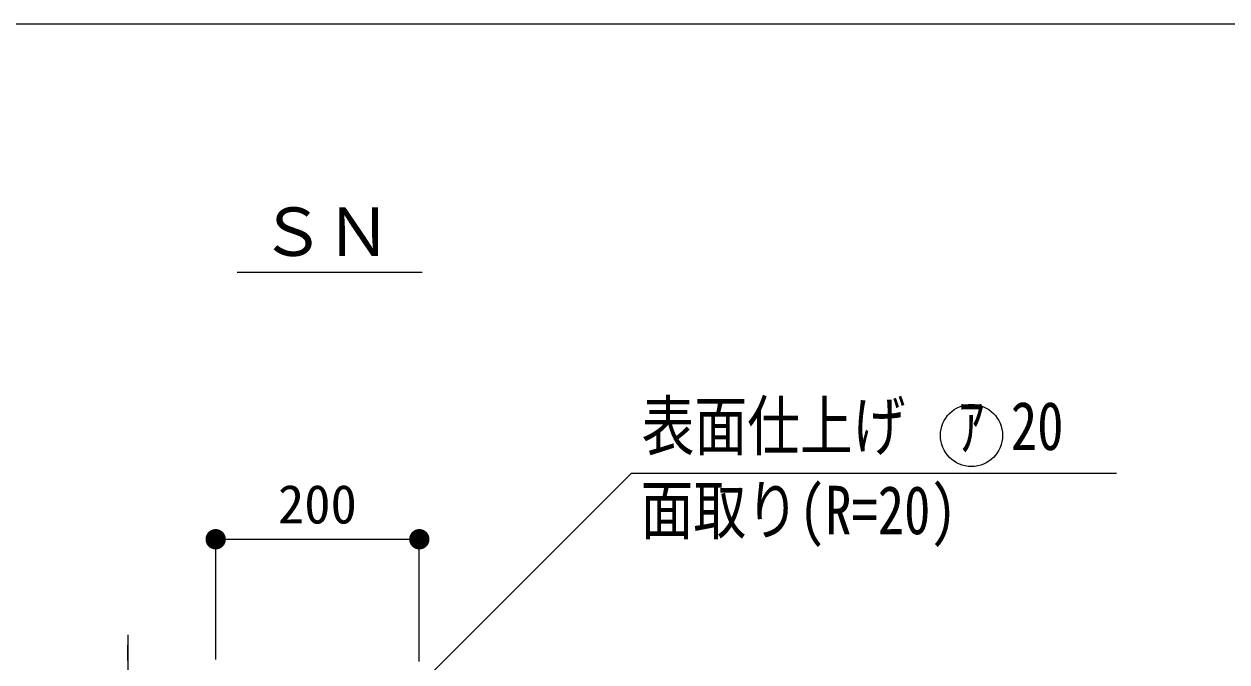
# Model space of a CAD drawing. Units: millimetres on the paper, scale 1:20. Extents: x 13 to 1397, y 13 to 7325.
# Drawn here: x 65.3 to 124.3, y 163.3 to 194.6 of the extents above; entities that cross this region are included whole.
import ezdxf
from ezdxf.enums import TextEntityAlignment as Align

# ---------------------------------------------------------------- set-up
doc = ezdxf.new("R2010")
doc.units = ezdxf.units.MM
for name, color, linetype, lineweight in [('0_2', 1, 'Continuous', 13), ('_0-0_', 7, 'Continuous', 13), ('寸法', 1, 'Continuous', 13)]:
    doc.layers.add(name, color=color, linetype=linetype, lineweight=lineweight)
doc.styles.add('ＭＳ ゴシック', font='')
doc.styles.get('ＭＳ ゴシック').set_extended_font_data('MS Gothic')

# ---------------------------------------------------------------- blocks, each defined once
blk = doc.blocks.new('filled_dot')
at = {"color": 0, "linetype": 'Continuous', "lineweight": -2, "const_width": 1.25}
blk.add_lwpolyline([(-0.625, 0, 1), (0.625, 0, 1)], format="xyb", close=True, dxfattribs=at)

msp = doc.modelspace()

# ---------------------------------------------------------------- linework, layer by layer
at = {"layer": '0_2'}
for p, q in [((85.43, 162.874), (95.104, 172.549)), ((95.104, 172.549), (118.925, 172.549))]:
    msp.add_line(p, q, dxfattribs=at)
at = {"layer": '_0-0_', "color": 6}
msp.add_line((286.595, 194.58), (12.783, 194.58), dxfattribs=at)
at = {"layer": '寸法', "color": 3}
msp.add_line((75.745, 182.399), (84.818, 182.399), dxfattribs=at)
at = {"layer": '寸法'}
for p, q in [((74.683, 169.3), (84.683, 169.3)), ((74.683, 163.408), (74.683, 169.3)), ((84.683, 163.307), (84.683, 169.3)), ((74.683, 163.796), (74.683, 168.388)), ((84.683, 163.796), (84.683, 168.388)), ((70.371, 164.605), (70.371, 159.605)), ((70.371, 163.355), (70.371, 164.105))]:
    msp.add_line(p, q, dxfattribs=at)
at = {"layer": '寸法', "color": 3}
msp.add_circle((111.797, 174.396), 1.525, dxfattribs=at)

# ---------------------------------------------------------------- block references
at = {"layer": '寸法', "xscale": 0.4, "yscale": 0.4}
msp.add_blockref('filled_dot', (74.683, 169.3), dxfattribs=at)
at = {"layer": '寸法', "xscale": 0.4, "yscale": 0.4, "rotation": 180}
msp.add_blockref('filled_dot', (84.683, 169.3), dxfattribs=at)

# ---------------------------------------------------------------- texts
at = {"layer": '寸法', "color": 3, "style": 'ＭＳ ゴシック'}
msp.add_text('ＳＮ', height=2.374, dxfattribs=at).set_placement((76.839, 182.495), align=Align.BOTTOM_LEFT)
at = {"layer": '寸法', "color": 3, "style": 'ＭＳ ゴシック', "width": 0.8}
for s, p in [('表面仕上げ\u3000ｱ 20', (95.602, 172.967)), ('面取り(R=20)', (95.549, 168.838))]:
    msp.add_text(s, height=2.374, dxfattribs=at).set_placement(p, align=Align.BOTTOM_LEFT)
at = {"layer": '寸法', "style": 'ＭＳ ゴシック'}
msp.add_text('200', height=1.899, dxfattribs=at).set_placement((77.74, 169.505), align=Align.BOTTOM_LEFT)

doc.saveas('drawing.dxf')
